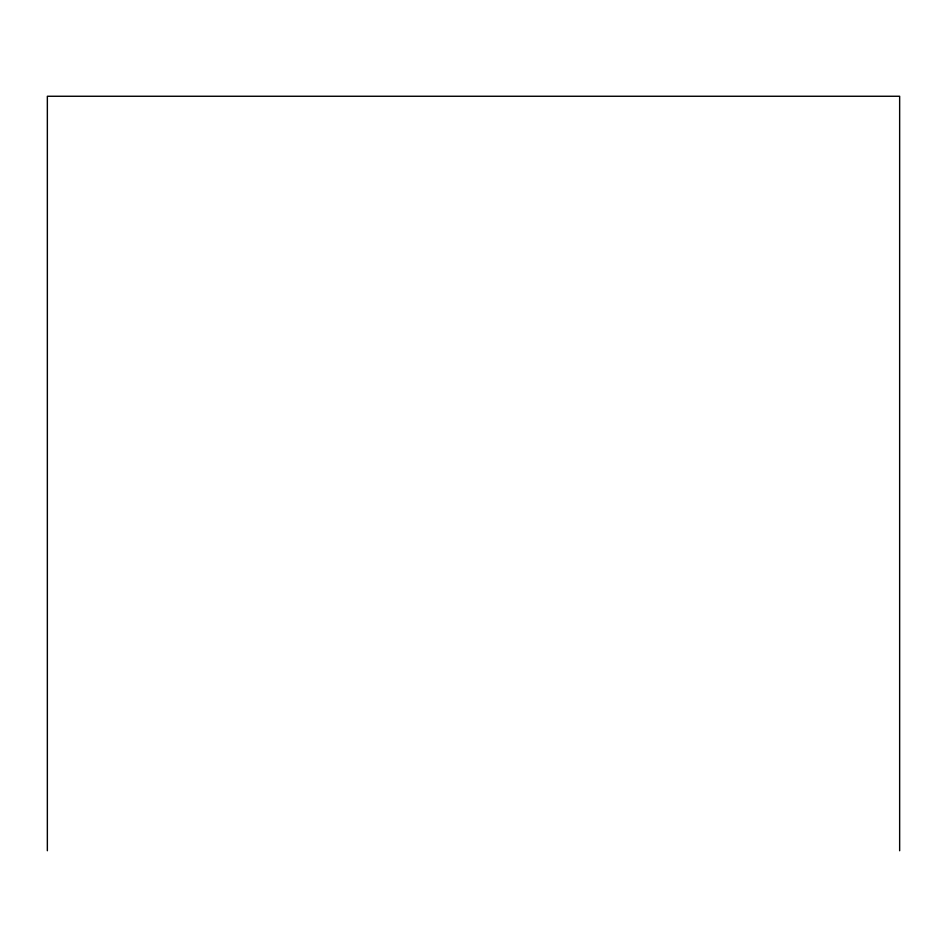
<?xml version="1.0" encoding="UTF-8"?>
<svg xmlns="http://www.w3.org/2000/svg" width="947" height="947" viewBox="0 0 947 947"><rect width="100%" height="100%" fill="white"/><g stroke="black" fill="none" stroke-linecap="round" stroke-linejoin="round"><path stroke-width="1.42" d="M899.65 850.737L899.65 96.263L47.35 96.263L47.35 850.737"/></g></svg>
